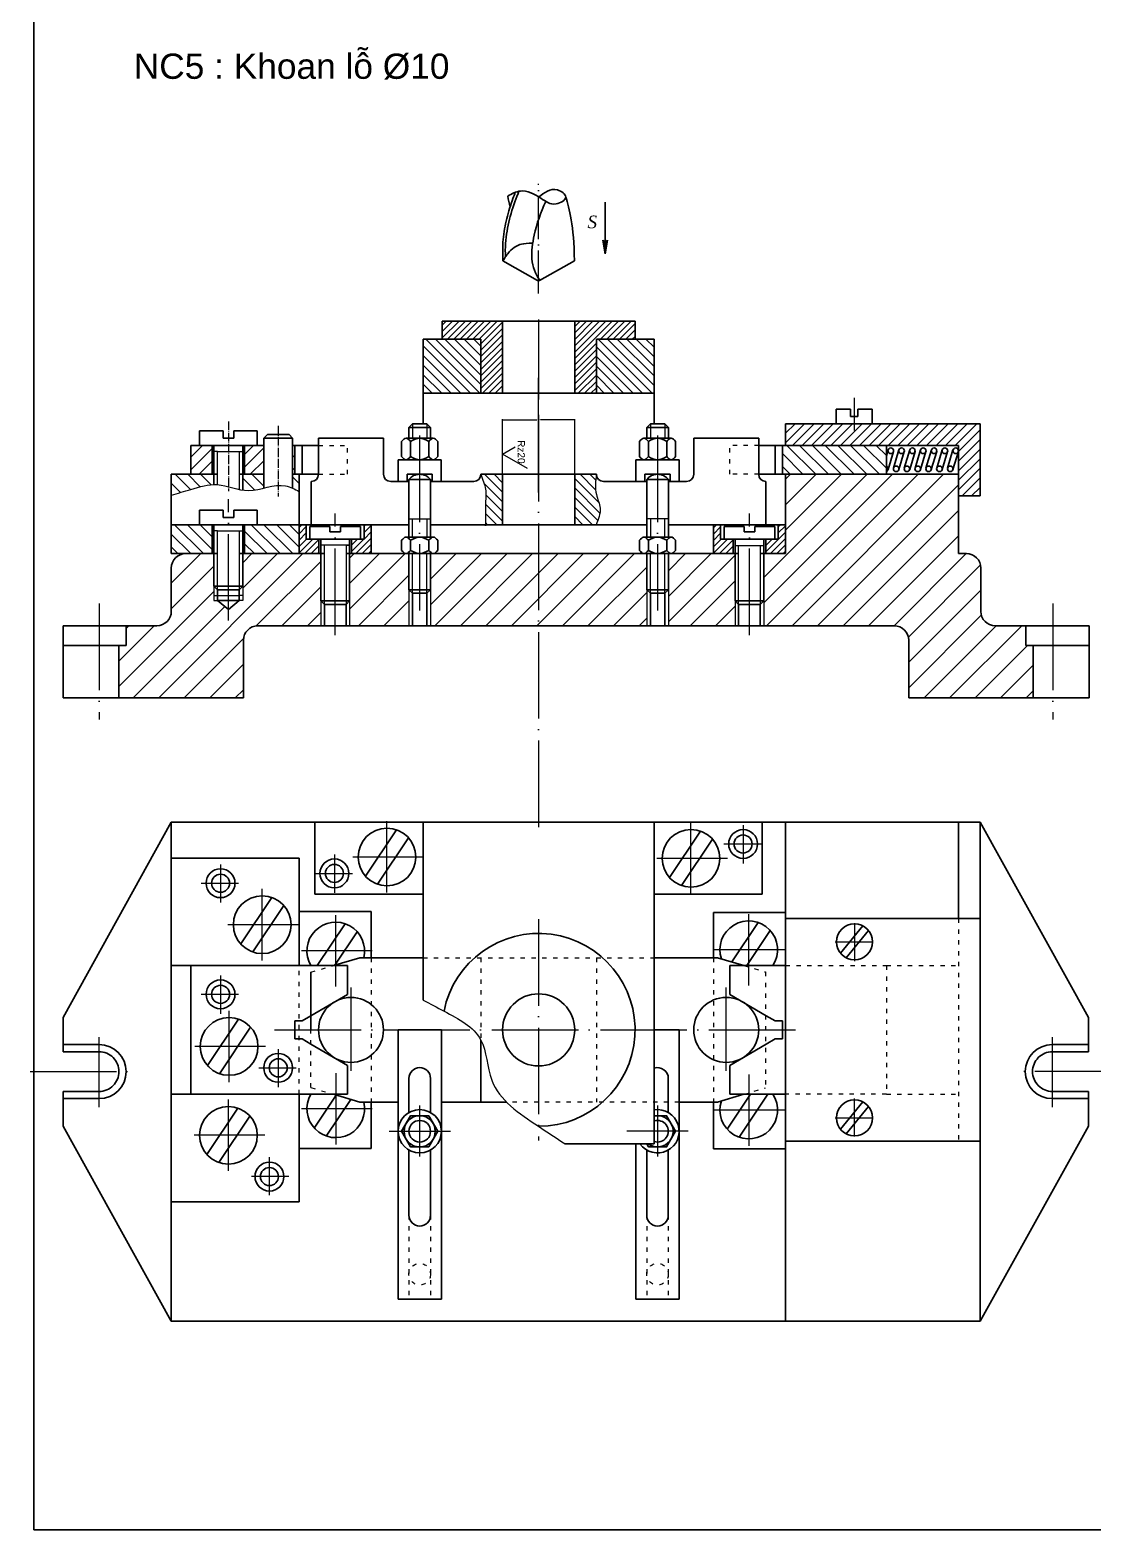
# Model space of a CAD drawing. Header units: inches. Extents: x 12 to 1202, y 8 to 849.
# Drawn here: x 12.1 to 306.8, y 7.8 to 423.6 of the extents above; entities that cross this region are included whole.
import ezdxf

# ---------------------------------------------------------------- set-up
doc = ezdxf.new("R2010")
doc.units = ezdxf.units.IN
doc.header["$MEASUREMENT"] = 0
for name, pattern in [('ACAD_ISO03W100', [30, 12, -18]), ('ACAD_ISO04W100', [30, 24, -3, 0, -3]), ('CENTER', [50.8, 31.75, -6.35, 6.35, -6.35])]:
    doc.linetypes.add(name, pattern=pattern)
for name, color, linetype in [('duong tam', 1, 'ACAD_ISO04W100'), ('gach VL', 4, 'Continuous'), ('kich thuoc', 3, 'Continuous'), ('net khuat', 2, 'ACAD_ISO03W100'), ('net manh', 5, 'Continuous')]:
    doc.layers.add(name, color=color, linetype=linetype)
doc.layers.add('net dam', color=7, linetype='Continuous', lineweight=30)
doc.styles.get("Standard").update_dxf_attribs({"font": 'arial.ttf'})
doc.dimstyles.get("Standard").update_dxf_attribs({"dimtxt": 0.18, "dimasz": 0.18, "dimexe": 0.18, "dimexo": 0.0625, "dimgap": 0.09, "dimtad": 0, "dimtih": 1, "dimtoh": 1, "dimdec": 4, "dimzin": 0, "dimdsep": 46, "dimtxsty": 'Standard', "dimcen": 0.09, "dimadec": 0, "dimazin": 0, "dimtfac": 1, "dimtdec": 4, "dimtofl": 0, "dimtmove": 0, "dimatfit": 3, "dimfxl": 1, "dimtolj": 1, "dimtzin": 0, "dimarcsym": 0})
pattern_1 = [(135, (-13079.9333, -1709.9559), (-1.32582521, -1.32582521), [])]

# ---------------------------------------------------------------- blocks, each defined once
blk = doc.blocks.new('*D26')
at = {"layer": 'Defpoints', "color": 0, "transparency": 16777216}
for p in [(163.12, 315.53), (143.12, 300.43), (163.12, 300.43)]:
    blk.add_point(p, dxfattribs=at)
at = {"layer": 'kich thuoc', "color": 0, "lineweight": -2, "transparency": 16777216}
for p, q in [((143.12, 300.49), (143.12, 315.71)), ((143.3, 315.53), (152.58, 315.53)), ((162.94, 315.53), (153.65, 315.53)), ((163.12, 300.49), (163.12, 315.71))]:
    blk.add_line(p, q, dxfattribs=at)
at = {"layer": 'kich thuoc', "color": 0, "transparency": 16777216}
for points in [[(143.3, 315.56), (143.3, 315.5), (143.12, 315.53)], [(162.94, 315.56), (162.94, 315.5), (163.12, 315.53)]]:
    blk.add_solid(points, dxfattribs=at)
at = {"layer": 'kich thuoc', "color": 0, "transparency": 16777216, "insert": (153.12, 315.53), "char_height": 0.18, "attachment_point": 5}
blk.add_mtext('\\A1;20.0000', dxfattribs=at)

msp = doc.modelspace()

# ---------------------------------------------------------------- hatches: boundary and pattern name
at = {"layer": 'gach VL'}
h = msp.add_hatch(dxfattribs=at)
h.set_pattern_fill('ANSI31', color=256, scale=10)
h.set_pattern_definition([(45, (-13079.9333, -1709.9559), (-0.88388348, 0.88388348), [])])
h.paths.add_polyline_path([(143.11951, 337.89232), (143.11951, 342.89232), (126.38432, 342.89232), (126.38432, 337.89232), (137.11951, 337.89232), (137.11951, 322.89232), (143.11951, 322.89232)])
h.paths.add_polyline_path([(169.11951, 337.89232), (179.85471, 337.89232), (179.85471, 342.89232), (163.11951, 342.89232), (163.11951, 337.89232), (163.11951, 322.89232), (169.11951, 322.89232)])
h = msp.add_hatch(dxfattribs=at)
h.set_pattern_fill('ANSI31', color=256, scale=15, angle=90)
h.set_pattern_definition(pattern_1)
h.paths.add_polyline_path([(137.11951, 322.89232), (137.11951, 337.89232), (121.11951, 337.89232), (121.11951, 322.89232)])
h.paths.add_polyline_path([(169.11951, 322.89232), (185.11951, 322.89232), (185.11951, 337.89232), (169.11951, 337.89232)])
h = msp.add_hatch(dxfattribs=at)
h.set_pattern_fill('ANSI31', color=256, scale=15)
h.set_pattern_definition([(45, (-12784.9582, -1767.2711), (-1.32582521, 1.32582521), [])])
h.paths.add_polyline_path([(275.50247, 314.43049), (269.50247, 314.43049), (221.55447, 314.43049), (221.55447, 308.43049), (249.50247, 308.43049), (269.50247, 308.43049), (269.50247, 300.43049), (269.50247, 294.43049), (275.50247, 294.43049)])
h = msp.add_hatch(dxfattribs=at)
h.set_pattern_fill('ANSI31', color=256, scale=20)
h.set_pattern_definition([(45, (-12784.9582, -1767.271), (-1.76776695, 1.76776695), [])])
h.paths.add_polyline_path([(85.55314, 308.43049), (84.93478, 308.43049), (84.93478, 300.43049), (85.55314, 300.43049)])
h.paths.add_polyline_path([(62.64025, 300.43049), (62.64025, 308.43049), (56.73656, 308.43049), (56.73656, 300.43049)])
h.paths.add_polyline_path([(71.64025, 308.43049), (71.64025, 300.43049), (76.93478, 300.43049), (76.93478, 308.43049)])
h = msp.add_hatch(dxfattribs=at)
h.set_pattern_fill('ANSI31', color=256, scale=20, angle=90)
h.set_pattern_definition([(135, (-12784.9582, -1767.271), (-1.76776695, -1.76776695), [])])
h.paths.add_polyline_path([(249.50247, 308.43049), (220.68589, 308.43049), (220.68589, 300.43049), (249.50247, 300.43049), (249.50247, 301.93049)])
h = msp.add_hatch(dxfattribs=at)
h.set_pattern_fill('ANSI31', color=256, scale=40)
h.set_pattern_definition([(45, (-13079.9333, -1709.956), (-3.5355339, 3.5355339), [])])
edge = h.paths.add_edge_path()
edge.add_arc((75.30894, 254.43049), 4, 90, 180, ccw=False)
edge.add_line((75.30894, 258.43049), (92.73656, 258.43049))
edge.add_line((92.73656, 258.43049), (92.73656, 265.36892))
edge.add_line((92.73656, 265.36892), (92.73656, 274.57867))
edge.add_line((92.73656, 274.57867), (92.73656, 278.43049))
edge.add_line((92.73656, 278.43049), (71.14025, 278.43049))
edge.add_line((71.14025, 278.43049), (71.14025, 269.36892))
edge.add_line((71.14025, 269.36892), (71.14025, 265.39971))
edge.add_line((71.14025, 265.39971), (70.14025, 265.39971))
edge.add_line((70.14025, 265.39971), (67.14025, 262.9449))
edge.add_line((67.14025, 262.9449), (64.14025, 265.39971))
edge.add_line((64.14025, 265.39971), (63.14025, 265.39971))
edge.add_line((63.14025, 265.39971), (63.14025, 269.36892))
edge.add_line((63.14025, 269.36892), (63.14025, 278.43049))
edge.add_line((63.14025, 278.43049), (55.30894, 278.43049))
edge.add_arc((55.30894, 274.43049), 4, 90, 180)
edge.add_line((51.30894, 274.43049), (51.30894, 262.43049))
edge.add_arc((47.30894, 262.43049), 4, -90, 0, ccw=False)
edge.add_line((47.30894, 258.43049), (38.80894, 258.43049))
edge.add_line((38.80894, 258.43049), (38.80894, 252.93049))
edge.add_line((38.80894, 252.93049), (36.80894, 252.93049))
edge.add_line((36.80894, 252.93049), (36.80894, 238.43049))
edge.add_line((36.80894, 238.43049), (71.30894, 238.43049))
edge.add_line((71.30894, 238.43049), (71.30894, 254.43049))
h.paths.add_polyline_path([(117.14892, 268.43049), (117.14892, 278.43049), (100.73656, 278.43049), (100.73656, 274.57867), (100.73656, 265.36892), (100.73656, 258.43049), (117.14892, 258.43049)])
h.paths.add_polyline_path([(153.11951, 278.43049), (123.14892, 278.43049), (123.14892, 268.43049), (123.14892, 258.43049), (153.11951, 258.43049)])
h.paths.add_polyline_path([(183.09011, 268.43049), (183.09011, 278.43049), (153.11951, 278.43049), (153.11951, 258.43049), (183.09011, 258.43049)])
h.paths.add_polyline_path([(207.55447, 265.36892), (207.55447, 274.57867), (207.55447, 278.43049), (189.09011, 278.43049), (189.09011, 268.43049), (189.09011, 258.43049), (207.55447, 258.43049)])
edge = h.paths.add_edge_path()
edge.add_arc((271.69189, 274.43049), 4, 0, 90)
edge.add_line((271.69189, 278.43049), (269.50247, 278.43049))
edge.add_line((269.50247, 278.43049), (269.50247, 300.43049))
edge.add_line((269.50247, 300.43049), (249.50247, 300.43049))
edge.add_line((249.50247, 300.43049), (221.55447, 300.43049))
edge.add_line((221.55447, 300.43049), (221.55447, 278.43049))
edge.add_line((221.55447, 278.43049), (215.55447, 278.43049))
edge.add_line((215.55447, 278.43049), (215.55447, 274.57867))
edge.add_line((215.55447, 274.57867), (215.55447, 265.36892))
edge.add_line((215.55447, 265.36892), (215.55447, 258.43049))
edge.add_line((215.55447, 258.43049), (251.69189, 258.43049))
edge.add_arc((251.69189, 254.43049), 4, 0, 90, ccw=False)
edge.add_line((255.69189, 254.43049), (255.69189, 238.43049))
edge.add_line((255.69189, 238.43049), (290.19189, 238.43049))
edge.add_line((290.19189, 238.43049), (290.19189, 252.93049))
edge.add_line((290.19189, 252.93049), (288.19189, 252.93049))
edge.add_line((288.19189, 252.93049), (288.19189, 258.43049))
edge.add_line((288.19189, 258.43049), (279.69189, 258.43049))
edge.add_arc((279.69189, 262.43049), 4, 180, 270, ccw=False)
edge.add_line((275.69189, 262.43049), (275.69189, 274.43049))
h = msp.add_hatch(dxfattribs=at)
h.set_pattern_fill('ANSI31', color=256, scale=20, angle=90)
h.set_pattern_definition([(135, (-13079.9333, -1709.9559), (-1.76776695, -1.76776695), [])])
edge = h.paths.add_edge_path()
edge.add_line((63.14025, 300.43049), (56.73656, 300.43049))
edge.add_line((56.73656, 300.43049), (51.30894, 300.43049))
edge.add_line((51.30894, 300.43049), (51.30894, 294.60307))
edge.add_spline(control_points=[(51.30894, 294.60307), (53.11815, 295.14849), (54.92736, 295.69391), (56.73656, 296.23933), (58.87524, 296.88408), (61.01392, 297.52883), (63.14025, 297.57084)], knot_values=[-5.501779121, -5.501779121, -5.501779121, -5.501779121, 0, 0, 0, 6.50370405, 6.50370405, 6.50370405, 6.50370405], degree=3, periodic=0)
edge.add_line((63.14025, 297.57084), (63.14025, 300.43049))
edge = h.paths.add_edge_path()
edge.add_line((76.93478, 300.43049), (71.14025, 300.43049))
edge.add_line((71.14025, 300.43049), (71.14025, 296.03827))
edge.add_spline(control_points=[(71.14025, 296.03827), (71.66412, 295.95981), (73.57875, 295.7863), (75.5289, 296.2282), (76.93478, 296.568)], knot_values=[14.665157167, 14.665157167, 14.665157167, 14.665157167, 16.253206475, 20.446515313, 20.446515313, 20.446515313, 20.446515313], degree=3, periodic=0)
edge.add_line((76.93478, 296.568), (76.93478, 300.43049))
edge = h.paths.add_edge_path()
edge.add_line((86.73656, 300.43049), (84.93478, 300.43049))
edge.add_line((84.93478, 300.43049), (84.93478, 296.57085))
edge.add_spline(control_points=[(84.93478, 296.57085), (85.53885, 296.29937), (86.13771, 295.98199), (86.73656, 295.66462)], knot_values=[28.696525532, 28.696525532, 28.696525532, 28.696525532, 30.666655535, 30.666655535, 30.666655535, 30.666655535], degree=3, periodic=0)
edge.add_line((86.73656, 295.66462), (86.73656, 300.43049))
h.paths.add_polyline_path([(62.64025, 278.43049), (62.64025, 286.43049), (51.30894, 286.43049), (51.30894, 278.43049)])
h.paths.add_polyline_path([(71.64025, 286.43049), (71.64025, 278.43049), (86.73656, 278.43049), (86.73656, 283.43049), (86.73656, 286.43049)])
h = msp.add_hatch(dxfattribs=at)
h.set_pattern_fill('ANSI31', color=256, scale=15, angle=90)
h.set_pattern_definition(pattern_1)
edge = h.paths.add_edge_path()
edge.add_line((143.11951, 300.43049), (137.11951, 300.43049))
edge.add_spline(control_points=[(137.11951, 300.43049), (137.64399, 298.98169), (138.78659, 295.82538), (138.31857, 293.17162), (138.35297, 287.28762), (138.36626, 286.43049)], knot_values=[0, 0, 0, 0, 4.284256378, 9.333497919, 12.621935329, 12.621935329, 12.621935329, 12.621935329], degree=3, periodic=0)
edge.add_line((138.36626, 286.43049), (143.11951, 286.43049))
edge.add_line((143.11951, 286.43049), (143.11951, 300.43049))
edge = h.paths.add_edge_path()
edge.add_spline(control_points=[(169.04122, 286.43049), (169.67231, 287.97109), (170.82292, 290.77995), (168.51745, 295.30721), (168.89577, 298.52655), (169.11951, 300.43049)], knot_values=[0, 0, 0, 0, 4.736633127, 8.635980592, 14.280058964, 14.280058964, 14.280058964, 14.280058964], degree=3, periodic=0)
edge.add_line((169.11951, 300.43049), (163.11951, 300.43049))
edge.add_line((163.11951, 300.43049), (163.11951, 286.43049))
edge.add_line((163.11951, 286.43049), (165.11951, 286.43049))
edge.add_line((165.11951, 286.43049), (169.04122, 286.43049))
h = msp.add_hatch(dxfattribs=at)
h.set_pattern_fill('ANSI31', color=256, scale=10)
h.set_pattern_definition([(45, (-12784.9582, -1767.2711), (-0.88388348, 0.88388348), [])])
h.paths.add_polyline_path([(92.23656, 278.43049), (92.23656, 282.43049), (88.73656, 282.43049), (88.73656, 286.43049), (86.73656, 286.43049), (86.73656, 278.43049)])
h.paths.add_polyline_path([(101.23656, 282.43049), (101.23656, 278.43049), (106.73656, 278.43049), (106.73656, 286.43049), (104.73656, 286.43049), (104.73656, 282.43049)])
h.paths.add_polyline_path([(207.05447, 278.43049), (207.05447, 282.43049), (203.55447, 282.43049), (203.55447, 286.43049), (201.55447, 286.43049), (201.55447, 278.43049)])
h.paths.add_polyline_path([(216.05447, 282.43049), (216.05447, 278.43049), (221.55447, 278.43049), (221.55447, 286.43049), (219.55447, 286.43049), (219.55447, 282.43049)])
at = {"layer": 'net dam'}
h = msp.add_hatch(color=256, dxfattribs=at)
h.paths.add_polyline_path([(171.55882, 364.56561), (172.18709, 365.2811), (171.55882, 361.51537)])
h.paths.add_polyline_path([(171.55882, 361.51537), (170.93054, 365.2811), (171.55882, 364.56561)])

# ---------------------------------------------------------------- linework, layer by layer
at = {"layer": 'duong tam', "ltscale": 0.5}
msp.add_line((153.11951, 350.48842), (153.11951, 380.94588), dxfattribs=at)
at = {"layer": 'duong tam'}
for p, q in [((153.11951, 343.33366), (153.11951, 321.1258)), ((240.61178, 321.62309), (240.61178, 312.53964)), ((153.11951, 316.89384), (153.11951, 201.8975)), ((120.14892, 311.12764), (120.14892, 262.69676)), ((186.09011, 311.12764), (186.09011, 262.69676)), ((67.14025, 259.85184), (67.14025, 293.5255)), ((96.73656, 255.85184), (96.73656, 289.5255)), ((211.55447, 255.85184), (211.55447, 289.5255)), ((31.30894, 264.56276), (31.30894, 232.44122)), ((295.69189, 264.56276), (295.69189, 232.44122)), ((111.08623, 184.46165), (111.08623, 204.23929)), ((195.35369, 184.08412), (195.35369, 203.86176)), ((209.79734, 203.13819), (209.79734, 192.58058)), ((204.44802, 197.94342), (214.77891, 197.94342)), ((64.95455, 192.26698), (64.95455, 181.70938)), ((96.52331, 194.9857), (96.52331, 184.42809)), ((121.16522, 194.3321), (101.59332, 194.3321)), ((205.43268, 193.95457), (185.86079, 193.95457)), ((91.174, 189.79093), (101.50488, 189.79093)), ((59.60523, 187.07221), (69.93612, 187.07221)), ((76.51184, 165.69423), (76.51184, 185.47187)), ((86.59084, 175.56468), (67.01894, 175.56468)), ((96.885, 158.41192), (96.885, 178.18956)), ((153.11951, 177.10914), (153.11951, 115.71453)), ((211.36184, 158.75516), (211.36184, 178.53279)), ((240.67683, 176.00499), (240.67683, 165.44738)), ((235.32751, 170.81021), (245.6584, 170.81021)), ((106.964, 168.28237), (87.3921, 168.28237)), ((221.44083, 168.6256), (201.86893, 168.6256)), ((64.95455, 161.46551), (64.95455, 150.90791)), ((101.11951, 135.06785), (101.11951, 158.1745)), ((205.11951, 135.06785), (205.11951, 158.1745)), ((59.60523, 156.27074), (69.93612, 156.27074)), ((67.32996, 131.95409), (67.32996, 151.73172)), ((79.93518, 146.41184), (224.91481, 146.41184)), ((31.30019, 124.95848), (31.30019, 144.35685)), ((77.40895, 141.82453), (57.83706, 141.82453)), ((295.51122, 124.95848), (295.51122, 144.35685)), ((80.93478, 141.09175), (80.93478, 130.53414)), ((12.14438, 134.85098), (41.9402, 134.85098)), ((75.58546, 135.89697), (85.91635, 135.89697)), ((96.885, 134.41175), (96.885, 114.63411)), ((211.36184, 134.06852), (211.36184, 114.29088)), ((314.66703, 134.85098), (284.87121, 134.85098)), ((67.14025, 107.32687), (67.14025, 127.1045)), ((120.14892, 125.48552), (120.14892, 111.35926)), ((186.09011, 125.48552), (186.09011, 111.35926)), ((240.67683, 116.81868), (240.67683, 127.37629)), ((106.964, 124.5413), (87.3921, 124.5413)), ((221.44083, 124.19807), (201.86893, 124.19807)), ((235.32751, 122.01346), (245.6584, 122.01346)), ((77.21924, 117.19731), (57.64734, 117.19731)), ((111.68271, 118.30726), (128.64998, 118.30726)), ((194.55632, 118.30726), (177.58905, 118.30726)), ((78.51858, 100.55669), (78.51858, 111.11429)), ((83.86789, 105.75146), (73.53701, 105.75146))]:
    msp.add_line(p, q, dxfattribs=at)
at = {"layer": 'duong tam', "linetype": 'CENTER'}
msp.add_line((153.11951, 295.39446), (153.11951, 331.31917), dxfattribs=at)
at = {"layer": 'duong tam', "ltscale": 0.1}
for p, q in [((67.14025, 315.03941), (67.14025, 295.72284)), ((80.93478, 313.87658), (80.93478, 294.25351))]:
    msp.add_line(p, q, dxfattribs=at)
at = {"layer": 'kich thuoc'}
for p, q in [((143.11951, 306.03194), (146.58362, 308.03194)), ((150.04772, 302.03194), (143.11951, 306.03194))]:
    msp.add_line(p, q, dxfattribs=at)
at = {"layer": 'net dam', "ltscale": 0.1}
for p, q in [((13.24895, 848.7895), (13.24895, 7.7895)), ((62.64025, 308.43049), (62.64025, 300.43049)), ((71.64025, 308.43049), (71.64025, 300.43049)), ((62.64025, 286.43049), (62.64025, 278.43049)), ((71.64025, 286.43049), (71.64025, 278.43049)), ((89.73656, 285.93049), (95.23656, 285.93049)), ((89.73656, 285.93049), (89.73656, 282.43049)), ((103.73656, 285.93049), (98.23656, 285.93049)), ((103.73656, 285.93049), (103.73656, 282.43049)), ((204.55447, 285.93049), (210.05447, 285.93049)), ((204.55447, 285.93049), (204.55447, 282.43049)), ((218.55447, 285.93049), (213.05447, 285.93049)), ((218.55447, 285.93049), (218.55447, 282.43049)), ((92.23656, 282.43049), (92.23656, 278.43049)), ((101.23656, 282.43049), (101.23656, 278.43049)), ((207.05447, 282.43049), (207.05447, 278.43049)), ((216.05447, 282.43049), (216.05447, 278.43049)), ((90.02499, 146.41184), (90.02499, 162.41184)), ((13.24895, 7.7895), (310.49895, 7.7895))]:
    msp.add_line(p, q, dxfattribs=at)
at = {"layer": 'net dam'}
for p, q in [((171.55882, 375.82513), (171.55882, 361.51537)), ((170.93054, 365.2811), (171.55882, 364.56561)), ((171.55882, 361.51537), (170.93054, 365.2811)), ((171.55882, 361.51537), (172.18709, 365.2811)), ((172.18709, 365.2811), (171.55882, 364.56561)), ((143.2449, 359.59598), (152.83116, 354.10842)), ((153.40786, 354.10842), (163.06875, 359.63137)), ((126.38432, 337.89232), (126.38432, 342.89232)), ((126.38432, 342.89232), (143.11951, 342.89232)), ((143.11951, 342.89232), (143.11951, 337.89232)), ((143.11951, 342.89232), (163.11951, 342.89232)), ((179.85471, 342.89232), (163.11951, 342.89232)), ((163.11951, 342.89232), (163.11951, 337.89232)), ((179.85471, 337.89232), (179.85471, 342.89232)), ((121.11951, 337.89232), (121.11951, 322.89232)), ((137.11951, 337.89232), (121.11951, 337.89232)), ((137.11951, 337.89232), (137.11951, 322.89232)), ((143.11951, 337.89232), (143.11951, 322.89232)), ((163.11951, 337.89232), (163.11951, 322.89232)), ((169.11951, 337.89232), (169.11951, 322.89232)), ((169.11951, 337.89232), (185.11951, 337.89232)), ((185.11951, 337.89232), (185.11951, 322.89232)), ((121.11951, 322.89232), (137.11951, 322.89232)), ((121.11951, 322.89232), (121.11951, 314.36217)), ((137.11951, 322.89232), (143.11951, 322.89232)), ((143.11951, 322.89232), (163.11951, 322.89232)), ((169.11951, 322.89232), (163.11951, 322.89232)), ((185.11951, 322.89232), (169.11951, 322.89232)), ((185.11951, 322.89232), (185.11951, 314.36217)), ((239.61178, 318.43049), (235.61178, 318.43049)), ((235.61178, 318.43049), (235.61178, 314.43049)), ((239.61178, 318.43049), (239.61178, 316.43049)), ((239.61178, 316.43049), (241.61178, 316.43049)), ((241.61178, 318.43049), (245.61178, 318.43049)), ((241.61178, 316.43049), (241.61178, 318.43049)), ((245.61178, 318.43049), (245.61178, 314.43049)), ((59.14025, 312.43049), (59.14025, 308.43049)), ((59.14025, 312.43049), (65.64025, 312.43049)), ((65.64025, 312.43049), (65.64025, 310.43049)), ((68.64025, 310.43049), (68.64025, 312.43049)), ((68.64025, 312.43049), (75.14025, 312.43049)), ((75.14025, 308.43049), (75.14025, 312.43049)), ((118.14892, 314.36217), (117.14892, 313.36217)), ((117.14892, 310.43049), (117.14892, 313.36217)), ((123.14892, 313.36217), (117.14892, 313.36217)), ((118.14892, 314.36217), (122.14892, 314.36217)), ((122.14892, 314.36217), (123.14892, 313.36217)), ((123.14892, 310.43049), (123.14892, 313.36217)), ((184.09011, 314.36217), (183.09011, 313.36217)), ((183.09011, 310.43049), (183.09011, 313.36217)), ((183.09011, 313.36217), (189.09011, 313.36217)), ((188.09011, 314.36217), (184.09011, 314.36217)), ((188.09011, 314.36217), (189.09011, 313.36217)), ((189.09011, 310.43049), (189.09011, 313.36217)), ((221.55447, 308.43049), (221.55447, 314.43049)), ((221.55447, 314.43049), (269.50247, 314.43049)), ((269.50247, 314.43049), (275.50247, 314.43049)), ((275.50247, 314.43049), (275.50247, 294.43049)), ((56.73656, 308.43049), (56.73656, 300.43049)), ((76.93478, 308.43049), (56.73656, 308.43049)), ((56.73656, 308.43049), (56.73656, 300.43049)), ((63.14025, 308.43049), (63.14025, 297.57084)), ((65.64025, 310.43049), (68.64025, 310.43049)), ((71.14025, 296.03827), (71.14025, 308.43049)), ((77.93478, 311.43049), (76.93478, 310.43049)), ((76.93478, 308.43049), (76.93478, 310.43049)), ((76.93478, 310.43049), (84.93478, 310.43049)), ((76.93478, 308.43049), (76.93478, 296.568)), ((77.93478, 311.43049), (80.93478, 311.43049)), ((83.93478, 311.43049), (80.93478, 311.43049)), ((83.93478, 311.43049), (84.93478, 310.43049)), ((84.93478, 310.43049), (84.93478, 308.43049)), ((92.11951, 308.43049), (84.93478, 308.43049)), ((84.93478, 308.43049), (84.93478, 296.57085)), ((85.55314, 308.43049), (85.55314, 300.43049)), ((87.55314, 308.43049), (87.55314, 300.43049)), ((92.11951, 310.43049), (92.11951, 300.43049)), ((93.11951, 310.43049), (92.11951, 310.43049)), ((93.11951, 310.43049), (109.11951, 310.43049)), ((109.11951, 310.43049), (110.11951, 310.43049)), ((110.11951, 310.43049), (110.11951, 300.43049)), ((115.14892, 305.32173), (115.14892, 309.53926)), ((116.37329, 310.43049), (123.92455, 310.43049)), ((117.59766, 309.53926), (117.59766, 305.32173)), ((122.70018, 310.43049), (123.92455, 310.43049)), ((122.70018, 309.53926), (122.70018, 305.32173)), ((125.14892, 309.53926), (125.14892, 305.32173)), ((181.09011, 309.53926), (181.09011, 305.32173)), ((189.86574, 310.43049), (182.31448, 310.43049)), ((183.53885, 310.43049), (182.31448, 310.43049)), ((183.53885, 309.53926), (183.53885, 305.32173)), ((188.64137, 309.53926), (188.64137, 305.32173)), ((191.09011, 305.32173), (191.09011, 309.53926)), ((196.11951, 310.43049), (196.11951, 300.43049)), ((197.11951, 310.43049), (196.11951, 310.43049)), ((213.11951, 310.43049), (197.11951, 310.43049)), ((213.11951, 310.43049), (214.11951, 310.43049)), ((214.11951, 310.43049), (214.11951, 300.43049)), ((214.11951, 308.43049), (249.50247, 308.43049)), ((218.68589, 308.43049), (218.68589, 300.43049)), ((220.68589, 308.43049), (220.68589, 300.43049)), ((249.50247, 308.43049), (249.50247, 300.43049)), ((249.50247, 308.43049), (269.50247, 308.43049)), ((269.50247, 308.43049), (269.50247, 300.43049)), ((114.14892, 298.43049), (114.14892, 304.43049)), ((114.14892, 304.43049), (126.14892, 304.43049)), ((120.14892, 304.43049), (115.14892, 304.43049)), ((126.14892, 304.43049), (126.14892, 298.43049)), ((192.09011, 304.43049), (180.09011, 304.43049)), ((180.09011, 304.43049), (180.09011, 298.43049)), ((186.09011, 304.43049), (191.09011, 304.43049)), ((192.09011, 298.43049), (192.09011, 304.43049)), ((249.50247, 305.57673), (249.97582, 307.15456)), ((249.96958, 301.70643), (251.46958, 306.70643)), ((251.47582, 302.15456), (252.97582, 307.15456)), ((252.96958, 301.70643), (254.46958, 306.70643)), ((254.47582, 302.15456), (255.97582, 307.15456)), ((255.96958, 301.70643), (257.46958, 306.70643)), ((257.47582, 302.15456), (258.97582, 307.15456)), ((258.96958, 301.70643), (260.46958, 306.70643)), ((260.47582, 302.15456), (261.97582, 307.15456)), ((261.96958, 301.70643), (263.46958, 306.70643)), ((263.47582, 302.15456), (264.97582, 307.15456)), ((264.96958, 301.70643), (266.46958, 306.70643)), ((266.47582, 302.15456), (267.97582, 307.15456)), ((267.96958, 301.70643), (269.46958, 306.70643)), ((56.73656, 300.43049), (51.30894, 300.43049)), ((51.30894, 300.43049), (51.30894, 278.43049)), ((56.73656, 300.43049), (64.14025, 300.43049)), ((56.73656, 300.43049), (56.73656, 300.38062)), ((70.14025, 300.43049), (76.93478, 300.43049)), ((84.93478, 300.43049), (92.11951, 300.43049)), ((86.73656, 278.43049), (86.73656, 300.43049)), ((116.64892, 298.43049), (116.64892, 300.43049)), ((116.64892, 300.43049), (123.64892, 300.43049)), ((123.64892, 300.43049), (123.64892, 298.43049)), ((169.11951, 300.43049), (137.11951, 300.43049)), ((143.11951, 300.43049), (143.11951, 286.43049)), ((163.11951, 300.43049), (163.11951, 286.43049)), ((189.59011, 300.43049), (182.59011, 300.43049)), ((182.59011, 300.43049), (182.59011, 298.43049)), ((189.59011, 298.43049), (189.59011, 300.43049)), ((249.50247, 300.43049), (214.11951, 300.43049)), ((221.55447, 278.43049), (221.55447, 300.43049)), ((249.50247, 300.43049), (249.50247, 301.93049)), ((269.50247, 300.43049), (249.50247, 300.43049)), ((269.50247, 300.43049), (269.50247, 278.43049)), ((90.11951, 298.43049), (90.11951, 286.43049)), ((112.11951, 298.43049), (117.14892, 298.43049)), ((117.14892, 298.43049), (114.14892, 298.43049)), ((117.14892, 283.03578), (117.14892, 298.97071)), ((117.14892, 298.97071), (123.14892, 298.97071)), ((123.14892, 283.03578), (123.14892, 298.97071)), ((123.14892, 298.43049), (130.05501, 298.43049)), ((130.05501, 298.43049), (135.11951, 298.43049)), ((176.18402, 298.43049), (171.11951, 298.43049)), ((183.09011, 298.43049), (176.18402, 298.43049)), ((183.09011, 283.03578), (183.09011, 298.97071)), ((189.09011, 298.97071), (183.09011, 298.97071)), ((189.09011, 283.03578), (189.09011, 298.97071)), ((194.11951, 298.43049), (189.09011, 298.43049)), ((216.11951, 298.43049), (216.11951, 286.43049)), ((275.50247, 294.43049), (269.50247, 294.43049)), ((59.14025, 290.43049), (59.14025, 286.43049)), ((59.14025, 290.43049), (65.64025, 290.43049)), ((65.64025, 290.43049), (65.64025, 288.43049)), ((65.64025, 288.43049), (68.64025, 288.43049)), ((68.64025, 288.43049), (68.64025, 290.43049)), ((68.64025, 290.43049), (75.14025, 290.43049)), ((75.14025, 286.43049), (75.14025, 290.43049)), ((51.30894, 286.43049), (86.73656, 286.43049)), ((59.14025, 286.43049), (75.14025, 286.43049)), ((63.14025, 286.43049), (63.14025, 278.57867)), ((71.14025, 278.57867), (71.14025, 286.43049)), ((90.11951, 286.43049), (86.73656, 286.43049)), ((86.73656, 286.43049), (106.73656, 286.43049)), ((86.73656, 283.43049), (86.73656, 278.43049)), ((88.73656, 286.43049), (88.73656, 282.43049)), ((88.73656, 286.43049), (95.23656, 286.43049)), ((90.11951, 286.43049), (117.14892, 286.43049)), ((95.23656, 286.43049), (98.23656, 286.43049)), ((95.23656, 285.93049), (95.23656, 284.43049)), ((95.23656, 284.43049), (98.23656, 284.43049)), ((98.23656, 286.43049), (104.73656, 286.43049)), ((98.23656, 284.43049), (98.23656, 285.93049)), ((104.73656, 282.43049), (104.73656, 286.43049)), ((106.73656, 278.43049), (106.73656, 286.43049)), ((116.37329, 283.03578), (123.92455, 283.03578)), ((123.14892, 286.43049), (143.11951, 286.43049)), ((165.11951, 286.43049), (141.11951, 286.43049)), ((176.18402, 286.43049), (165.11951, 286.43049)), ((183.09011, 286.43049), (176.18402, 286.43049)), ((189.86574, 283.03578), (182.31448, 283.03578)), ((216.11951, 286.43049), (189.09011, 286.43049)), ((201.55447, 278.43049), (201.55447, 286.43049)), ((201.55447, 286.43049), (221.55447, 286.43049)), ((201.55447, 286.43049), (221.55447, 286.43049)), ((203.55447, 286.43049), (203.55447, 282.43049)), ((203.55447, 286.43049), (210.05447, 286.43049)), ((210.05447, 286.43049), (213.05447, 286.43049)), ((210.05447, 285.93049), (210.05447, 284.43049)), ((210.05447, 284.43049), (213.05447, 284.43049)), ((213.05447, 286.43049), (219.55447, 286.43049)), ((213.05447, 284.43049), (213.05447, 285.93049)), ((219.55447, 282.43049), (219.55447, 286.43049)), ((63.14025, 278.57867), (63.14025, 269.36892)), ((71.14025, 269.36892), (71.14025, 278.57867)), ((88.73656, 282.43049), (104.73656, 282.43049)), ((92.73656, 282.43049), (92.73656, 274.57867)), ((100.73656, 274.57867), (100.73656, 282.43049)), ((115.14892, 280.77862), (115.14892, 282.14455)), ((115.14892, 279.32173), (115.14892, 280.77862)), ((117.59766, 282.14455), (117.59766, 280.77862)), ((117.59766, 280.77862), (117.59766, 279.32173)), ((122.70018, 282.14455), (122.70018, 280.77862)), ((122.70018, 280.77862), (122.70018, 279.32173)), ((125.14892, 282.14455), (125.14892, 280.77862)), ((125.14892, 280.77862), (125.14892, 279.32173)), ((181.09011, 282.14455), (181.09011, 280.77862)), ((181.09011, 279.32173), (181.09011, 280.77862)), ((183.53885, 282.14455), (183.53885, 280.77862)), ((183.53885, 280.77862), (183.53885, 279.32173)), ((188.64137, 282.14455), (188.64137, 280.77862)), ((188.64137, 280.77862), (188.64137, 279.32173)), ((191.09011, 280.77862), (191.09011, 282.14455)), ((191.09011, 280.77862), (191.09011, 279.32173)), ((203.55447, 282.43049), (219.55447, 282.43049)), ((207.55447, 282.43049), (207.55447, 274.57867)), ((215.55447, 274.57867), (215.55447, 282.43049)), ((51.30894, 278.43049), (56.73656, 278.43049)), ((51.30894, 274.43049), (51.30894, 262.43049)), ((55.30894, 278.43049), (64.14025, 278.43049)), ((56.73656, 278.43049), (64.14025, 278.43049)), ((70.14025, 278.43049), (86.73656, 278.43049)), ((70.14025, 278.43049), (93.73656, 278.43049)), ((86.73656, 278.43049), (93.73656, 278.43049)), ((92.73656, 274.57867), (92.73656, 265.36892)), ((99.73656, 278.43049), (106.73656, 278.43049)), ((99.73656, 278.43049), (208.55447, 278.43049)), ((100.73656, 265.36892), (100.73656, 274.57867)), ((106.73656, 278.43049), (201.55447, 278.43049)), ((117.14892, 278.43049), (117.14892, 268.43049)), ((123.14892, 268.43049), (123.14892, 278.43049)), ((183.09011, 268.43049), (183.09011, 278.43049)), ((189.09011, 278.43049), (189.09011, 268.43049)), ((208.55447, 278.43049), (201.55447, 278.43049)), ((207.55447, 274.57867), (207.55447, 265.36892)), ((221.55447, 278.43049), (214.55447, 278.43049)), ((214.55447, 278.43049), (221.55447, 278.43049)), ((215.55447, 265.36892), (215.55447, 274.57867)), ((269.50247, 278.43049), (271.69189, 278.43049)), ((275.69189, 274.43049), (275.69189, 262.43049)), ((63.14025, 269.36892), (71.14025, 269.36892)), ((64.14025, 268.36892), (63.14025, 269.36892)), ((64.14025, 268.36892), (67.14025, 268.36892)), ((64.14025, 268.36892), (64.14025, 265.39971)), ((70.14025, 268.36892), (67.14025, 268.36892)), ((70.14025, 268.36892), (71.14025, 269.36892)), ((70.14025, 265.39971), (70.14025, 268.36892)), ((117.14892, 268.43049), (123.14892, 268.43049)), ((118.14892, 267.43049), (117.14892, 268.43049)), ((118.14892, 267.43049), (120.14892, 267.43049)), ((118.14892, 267.43049), (118.14892, 258.43049)), ((122.14892, 267.43049), (120.14892, 267.43049)), ((122.14892, 267.43049), (123.14892, 268.43049)), ((122.14892, 267.43049), (122.14892, 258.43049)), ((189.09011, 268.43049), (183.09011, 268.43049)), ((184.09011, 267.43049), (183.09011, 268.43049)), ((184.09011, 267.43049), (186.09011, 267.43049)), ((184.09011, 267.43049), (184.09011, 258.43049)), ((188.09011, 267.43049), (186.09011, 267.43049)), ((188.09011, 267.43049), (189.09011, 268.43049)), ((188.09011, 267.43049), (188.09011, 258.43049)), ((64.14025, 265.39971), (70.14025, 265.39971)), ((64.14025, 265.39971), (67.14025, 262.9449)), ((67.14025, 262.9449), (70.14025, 265.39971)), ((92.73656, 265.36892), (100.73656, 265.36892)), ((93.73656, 264.36892), (92.73656, 265.36892)), ((93.73656, 264.36892), (96.73656, 264.36892)), ((93.73656, 264.36892), (93.73656, 258.43049)), ((99.73656, 264.36892), (96.73656, 264.36892)), ((99.73656, 264.36892), (100.73656, 265.36892)), ((99.73656, 258.43049), (99.73656, 264.36892)), ((207.55447, 265.36892), (215.55447, 265.36892)), ((208.55447, 264.36892), (207.55447, 265.36892)), ((208.55447, 264.36892), (211.55447, 264.36892)), ((208.55447, 264.36892), (208.55447, 258.43049)), ((214.55447, 264.36892), (211.55447, 264.36892)), ((214.55447, 264.36892), (215.55447, 265.36892)), ((214.55447, 258.43049), (214.55447, 264.36892)), ((47.30894, 258.43049), (21.30894, 258.43049)), ((21.30894, 258.43049), (21.30894, 238.43049)), ((38.80894, 252.93049), (38.80894, 258.43049)), ((75.30894, 258.43049), (251.69189, 258.43049)), ((279.69189, 258.43049), (305.69189, 258.43049)), ((288.19189, 252.93049), (288.19189, 258.43049)), ((305.69189, 258.43049), (305.69189, 238.43049)), ((71.30894, 238.43049), (71.30894, 254.43049)), ((255.69189, 238.43049), (255.69189, 254.43049)), ((21.30894, 252.93049), (31.30894, 252.93049)), ((31.30894, 252.93049), (38.80894, 252.93049)), ((36.80894, 252.93049), (36.80894, 238.43049)), ((295.69189, 252.93049), (288.19189, 252.93049)), ((290.19189, 252.93049), (290.19189, 238.43049)), ((305.69189, 252.93049), (295.69189, 252.93049)), ((21.30894, 238.43049), (71.30894, 238.43049)), ((305.69189, 238.43049), (255.69189, 238.43049)), ((21.30894, 149.85098), (51.30894, 204.03773)), ((51.30894, 194.03773), (51.30894, 204.03773)), ((51.30894, 204.03773), (275.50247, 204.03773)), ((51.30894, 204.03773), (51.30894, 65.66424)), ((91.11951, 204.03773), (91.11951, 184.03773)), ((121.11951, 204.03773), (96.11951, 204.03773)), ((121.11951, 204.03773), (121.11951, 171.73018)), ((185.15177, 171.73018), (185.15177, 204.03773)), ((215.11951, 204.03773), (215.11951, 184.03773)), ((221.55447, 178.96094), (221.55447, 204.03773)), ((269.50247, 177.25003), (269.50247, 204.03773)), ((275.50247, 204.03773), (275.50247, 104.39369)), ((275.50247, 204.03773), (305.50247, 149.85098)), ((105.11479, 189.00838), (113.7339, 201.88126)), ((108.43856, 186.78293), (117.05766, 199.65582)), ((189.38226, 188.63085), (198.00136, 201.50373)), ((192.70602, 186.40541), (201.32512, 199.27829)), ((86.73656, 194.03773), (51.30894, 194.03773)), ((51.30894, 186.73018), (51.30894, 194.03773)), ((86.73656, 179.25003), (86.73656, 194.03773)), ((51.30894, 104.39369), (51.30894, 186.73018)), ((70.54041, 170.24096), (79.15951, 183.11384)), ((91.11951, 184.03773), (121.11951, 184.03773)), ((215.11951, 184.03773), (185.11951, 184.03773)), ((73.86417, 168.01552), (82.48328, 180.8884)), ((86.73656, 164.25003), (86.73656, 179.25003)), ((86.73656, 179.25003), (106.73656, 179.25003)), ((106.73656, 179.25003), (106.73656, 166.41184)), ((221.55447, 178.96094), (201.55447, 178.96094)), ((201.55447, 178.96094), (201.55447, 166.41184)), ((221.55447, 174.25003), (221.55447, 178.96094)), ((91.77822, 164.25003), (99.53267, 175.83153)), ((206.68448, 165.23462), (214.00951, 176.17476)), ((221.61951, 177.25003), (256.11951, 177.25003)), ((236.7874, 167.66819), (243.02369, 175.22522)), ((256.11951, 177.25003), (275.50247, 177.25003)), ((96.68145, 164.38357), (102.85644, 173.60609)), ((121.11951, 171.73018), (121.11951, 154.6619)), ((185.15177, 171.73018), (185.15177, 114.81993)), ((210.83906, 164.25003), (217.33327, 173.94932)), ((221.55447, 174.25003), (221.55447, 164.25003)), ((238.32997, 166.39521), (244.56626, 173.95224)), ((275.50247, 174.25003), (275.50247, 118.57364)), ((96.23065, 164.25003), (103.52877, 166.41184)), ((103.52877, 166.41184), (121.11951, 166.41184)), ((185.15177, 166.41184), (202.71026, 166.41184)), ((210.00838, 164.25003), (202.71026, 166.41184)), ((96.23065, 164.25003), (51.30894, 164.25003)), ((56.73656, 164.25003), (56.73656, 128.57364)), ((100.11951, 164.25003), (96.23065, 164.25003)), ((100.11951, 156.25003), (100.11951, 164.25003)), ((206.11951, 156.25003), (206.11951, 164.25003)), ((206.11951, 164.25003), (210.00838, 164.25003)), ((210.00838, 164.25003), (221.55447, 164.25003)), ((221.55447, 164.25003), (221.55447, 128.57364)), ((100.11951, 156.25003), (90.02499, 150.35529)), ((206.11951, 156.25003), (216.21403, 150.35529)), ((21.30894, 140.35098), (21.30894, 149.85098)), ((87.55314, 148.91184), (90.02499, 150.35529)), ((218.68589, 148.91184), (216.21403, 150.35529)), ((305.50247, 140.35098), (305.50247, 149.85098)), ((61.35853, 136.50081), (69.97763, 149.37369)), ((64.68229, 134.27537), (73.30139, 147.14825)), ((87.55314, 148.91184), (85.55314, 148.91184)), ((85.55314, 148.91184), (85.55314, 143.91184)), ((114.16634, 71.7857), (114.16634, 146.41184)), ((114.16634, 146.41184), (126.16634, 146.41184)), ((126.16634, 146.41184), (126.16634, 71.7857)), ((192.07268, 146.41184), (185.15177, 146.41184)), ((192.07268, 71.7857), (192.07268, 146.41184)), ((218.68589, 148.91184), (220.68589, 148.91184)), ((220.68589, 148.91184), (220.68589, 143.91184)), ((21.30894, 140.35098), (21.30894, 142.35098)), ((21.30894, 142.35098), (31.30894, 142.35098)), ((85.55314, 143.91184), (87.55314, 143.91184)), ((87.55314, 143.91184), (90.02499, 142.46838)), ((90.02499, 142.46838), (100.11951, 136.57364)), ((137.11951, 143.58428), (137.11951, 126.41184)), ((216.21403, 142.46838), (206.11951, 136.57364)), ((218.68589, 143.91184), (216.21403, 142.46838)), ((220.68589, 143.91184), (218.68589, 143.91184)), ((305.50247, 142.35098), (295.50247, 142.35098)), ((305.50247, 140.35098), (305.50247, 142.35098)), ((21.30894, 140.35098), (31.30894, 140.35098)), ((305.50247, 140.35098), (295.50247, 140.35098)), ((100.11951, 136.57364), (100.11951, 128.57364)), ((206.11951, 136.57364), (206.11951, 128.57364)), ((21.30894, 129.35098), (21.30894, 119.75438)), ((21.30894, 129.35098), (31.30894, 129.35098)), ((117.16634, 123.50341), (117.16634, 132.95835)), ((123.16634, 132.95835), (123.16634, 123.50341)), ((189.07268, 123.50341), (189.07268, 132.95835)), ((305.50247, 129.35098), (295.50247, 129.35098)), ((305.50247, 129.35098), (305.50247, 119.75438)), ((21.30894, 127.35098), (31.30894, 127.35098)), ((96.23065, 128.57364), (51.30894, 128.57364)), ((61.16881, 111.8736), (69.78792, 124.74648)), ((86.73656, 128.57364), (86.73656, 113.57364)), ((86.73656, 128.57364), (86.73656, 113.57364)), ((90.91357, 119.21758), (97.02118, 128.33947)), ((94.23733, 116.99214), (101.03828, 127.14955)), ((96.23065, 128.57364), (103.52877, 126.41184)), ((96.23065, 128.57364), (100.11951, 128.57364)), ((114.16634, 126.41184), (103.52877, 126.41184)), ((106.73656, 113.57364), (106.73656, 126.41184)), ((106.73656, 113.57364), (106.73656, 126.41184)), ((135.38557, 126.41184), (126.16634, 126.41184)), ((135.38557, 126.41184), (144.22307, 126.41184)), ((202.71026, 126.41184), (192.07268, 126.41184)), ((201.55447, 126.41184), (201.55447, 113.40196)), ((210.00838, 128.57364), (202.71026, 126.41184)), ((205.3904, 118.87435), (211.88461, 128.57364)), ((210.00838, 128.57364), (206.11951, 128.57364)), ((208.71417, 116.64891), (216.69843, 128.57364)), ((210.00838, 128.57364), (221.55447, 128.57364)), ((221.55447, 128.57364), (221.55447, 122.57364)), ((221.55447, 128.57364), (221.55447, 118.57364)), ((236.7874, 118.87143), (243.02369, 126.42846)), ((238.32997, 117.59845), (244.56626, 125.15548)), ((305.50247, 127.35098), (295.50247, 127.35098)), ((64.49258, 109.64815), (73.11168, 122.52103)), ((21.30894, 119.75438), (51.30894, 65.66424)), ((221.55447, 113.40196), (221.55447, 118.57364)), ((305.50247, 119.75438), (275.50247, 65.66424)), ((86.73656, 113.57364), (106.73656, 113.57364)), ((86.73656, 113.57364), (106.73656, 113.57364)), ((86.73656, 113.57364), (86.73656, 98.78594)), ((117.16634, 95.04964), (117.16634, 113.11111)), ((123.16634, 113.11111), (123.16634, 95.04964)), ((160.4744, 114.81993), (185.15177, 114.81993)), ((180.07268, 114.81993), (180.07268, 71.7857)), ((183.07268, 113.11111), (183.07268, 95.04964)), ((189.07268, 95.04964), (189.07268, 113.11111)), ((201.55447, 113.40196), (221.55447, 113.40196)), ((221.55447, 115.57364), (256.11951, 115.57364)), ((221.55447, 113.40196), (221.55447, 65.66424)), ((256.11951, 115.57364), (275.50247, 115.57364)), ((51.30894, 104.39369), (51.30894, 98.78594)), ((275.50247, 65.66424), (275.50247, 104.39369)), ((86.73656, 98.78594), (51.30894, 98.78594)), ((51.30894, 98.78594), (51.30894, 65.66424)), ((126.16634, 71.7857), (114.16634, 71.7857)), ((180.07268, 71.7857), (192.07268, 71.7857)), ((51.30894, 65.66424), (275.50247, 65.66424))]:
    msp.add_line(p, q, dxfattribs=at)
at = {"layer": 'net dam', "ltscale": 0.5}
msp.add_line((152.83116, 354.10842), (153.40786, 354.10842), dxfattribs=at)
at = {"layer": 'net dam'}
msp.add_lwpolyline([(125.14892, 118.30726), (122.64892, 122.63739), (117.64892, 122.63739), (115.14892, 118.30726), (117.64892, 113.97713), (122.64892, 113.97713)], close=True, dxfattribs=at)
msp.add_lwpolyline([(185.15177, 122.63739), (188.59011, 122.63739), (191.09011, 118.30726), (188.59011, 113.97713), (183.59011, 113.97713), (183.10352, 114.81993)], dxfattribs=at)
for centre, radius in [((250.7227, 306.93049), 0.77977), ((253.7227, 306.93049), 0.77977), ((256.7227, 306.93049), 0.77977), ((259.7227, 306.93049), 0.77977), ((262.7227, 306.93049), 0.77977), ((265.7227, 306.93049), 0.77977), ((268.7227, 306.93049), 0.77977), ((252.2227, 301.93049), 0.77977), ((255.2227, 301.93049), 0.77977), ((258.2227, 301.93049), 0.77977), ((261.2227, 301.93049), 0.77977), ((264.2227, 301.93049), 0.77977), ((267.2227, 301.93049), 0.77977), ((111.08623, 194.3321), 8), ((195.35369, 193.95457), 8), ((209.79734, 197.94342), 4), ((209.79734, 197.94342), 2.5), ((96.52331, 189.79093), 4), ((96.52331, 189.79093), 2.5), ((64.95455, 187.07221), 4), ((64.95455, 187.07221), 2.5), ((76.51184, 175.56468), 8), ((240.67683, 170.81021), 5), ((64.95455, 156.27074), 4), ((64.95455, 156.27074), 2.5), ((101.11951, 146.41184), 9), ((153.11951, 146.41184), 10), ((205.11951, 146.41184), 9), ((67.32996, 141.82453), 8), ((80.93478, 135.89697), 4), ((80.93478, 135.89697), 2.5), ((67.14025, 117.19731), 8), ((240.67683, 122.01346), 5), ((120.16634, 118.30726), 6), ((120.14892, 118.30726), 4.33013), ((120.16634, 118.30726), 3), ((78.51858, 105.75146), 4), ((78.51858, 105.75146), 2.5)]:
    msp.add_circle(centre, radius, dxfattribs=at)
for centre, radius, start, end in [((90.11951, 300.43049), 2, 270, 0), ((112.11951, 300.43049), 2, 180, 270), ((120.14892, 296.61796), 3.81254, 38.105356, 141.894644), ((135.11951, 300.43049), 2, 270, 0), ((171.11951, 300.43049), 2, 180, 270), ((186.09011, 296.61796), 3.81254, 38.105356, 141.894644), ((194.11951, 300.43049), 2, 270, 0), ((216.11951, 300.43049), 2, 180, 270), ((249.2227, 301.93049), 0.77977, 291.025504, 68.974496), ((55.30894, 274.43049), 4, 90, 180), ((271.69189, 274.43049), 4, 0, 90), ((47.30894, 262.43049), 4, 270, 0), ((279.69189, 262.43049), 4, 180, 270), ((75.30894, 254.43049), 4, 90, 180), ((251.69189, 254.43049), 4, 0, 90), ((96.885, 168.28237), 8, 346.4781165, 210.2677741), ((211.36184, 168.6256), 8, 326.8422618, 198.4228416), ((153.11951, 146.41184), 26.73, 270, 168.7648973), ((31.30894, 134.85098), 7.5, 0, 90), ((295.50247, 134.85098), 7.5, 90, 180), ((31.30019, 134.85098), 5.50001, 0, 90.0911632), ((295.51122, 134.85098), 5.50001, 89.9088368, 180), ((31.30019, 134.85098), 5.50001, 269.9088368, 0), ((31.30894, 134.85098), 7.5, 270, 0), ((120.16634, 132.95835), 3, 0, 180), ((186.07268, 132.95835), 3, 0, 107.8768693), ((295.50247, 134.85098), 7.5, 180, 270), ((295.51122, 134.85098), 5.50001, 180, 270.0911632), ((96.885, 124.5413), 8, 149.7322259, 13.5218835), ((211.36184, 124.19807), 8, 161.5771584, 33.1577382), ((186.07268, 118.30726), 6, 215.5365535, 98.8290122), ((186.09011, 118.30726), 4.33013, 233.6455336, 102.5153661), ((186.07268, 118.30726), 3, 252.1231307, 107.8768693), ((120.16634, 95.04964), 3, 180, 0), ((186.07268, 95.04964), 3, 180, 0)]:
    msp.add_arc(centre, radius, start, end, dxfattribs=at)
for points, knots in [([(143.2449, 359.59598), (143.24491, 360.60222), (143.24491, 361.57811), (143.24491, 363.54207), (143.18887, 364.525), (143.38639, 366.49389), (143.52441, 367.46409), (143.86167, 369.39963), (144.06214, 370.35738), (144.75092, 373.19876), (145.32643, 375.05015), (146.21037, 377.43464), (146.43314, 378.00554), (146.6649, 378.57238)], [6.118583973, 6.118583973, 6.118583973, 6.118583973, 7.369302063, 7.369302063, 8.72370358, 8.72370358, 10.190022979, 10.190022979, 11.656342378, 11.656342378, 14.588981175, 14.588981175, 15.521282782, 15.521282782, 15.521282782, 15.521282782]), ([(143.9305, 360.69309), (143.91403, 360.98829), (143.90295, 361.28086), (143.86888, 362.8491), (143.93258, 364.07366), (144.1643, 366.41581), (144.32811, 367.5234), (144.73788, 369.73713), (144.98521, 370.8311), (145.84201, 374.07207), (146.56631, 376.17839), (147.49854, 378.4448), (147.58693, 378.65602), (147.67658, 378.86671)], [6.588700603, 6.588700603, 6.588700603, 6.588700603, 6.978888217, 6.978888217, 8.699496706, 8.699496706, 10.420105195, 10.420105195, 12.140713685, 12.140713685, 15.581930663, 15.581930663, 15.936591607, 15.936591607, 15.936591607, 15.936591607]), ([(153.51515, 354.16976), (150.70627, 357.66949), (151.05803, 365.69273), (153.71057, 373.00867), (155.10553, 376.04712)], [1.039027567, 1.039027567, 1.039027567, 1.039027567, 9.502128994, 15.620976561, 15.620976561, 15.620976561, 15.620976561]), ([(143.2449, 359.59598), (143.78068, 360.4925), (144.74886, 362.01813), (146.93379, 363.83465), (148.64476, 364.40331), (151.47438, 364.50342)], [0.333849961, 0.333849961, 0.333849961, 0.333849961, 2.252151668, 3.6606368, 5.436121928, 5.436121928, 5.436121928, 5.436121928])]:
    msp.add_open_spline(points, degree=3, knots=knots, dxfattribs=at)
for points in [[(144.546, 377.55261), (148.07029, 378.92694), (153.7099, 376.94949), (157.96433, 375.36753), (160.62662, 377.27965), (158.3601, 379.22356), (153.11625, 377.20912)], [(117.59766, 309.53926), (116.37329, 310.43049), (115.14892, 309.53926)], [(117.59766, 309.53926), (120.14892, 310.43049), (122.70018, 309.53926)], [(122.70018, 309.53926), (123.92455, 310.43049), (125.14892, 309.53926)], [(183.53885, 309.53926), (182.31448, 310.43049), (181.09011, 309.53926)], [(188.64137, 309.53926), (186.09011, 310.43049), (183.53885, 309.53926)], [(188.64137, 309.53926), (189.86574, 310.43049), (191.09011, 309.53926)], [(117.59766, 305.32173), (116.37329, 304.43049), (115.14892, 305.32173)], [(117.59766, 305.32173), (120.14892, 304.43049), (122.70018, 305.32173)], [(122.70018, 305.32173), (123.92455, 304.43049), (125.14892, 305.32173)], [(183.53885, 305.32173), (182.31448, 304.43049), (181.09011, 305.32173)], [(188.64137, 305.32173), (186.09011, 304.43049), (183.53885, 305.32173)], [(188.64137, 305.32173), (189.86574, 304.43049), (191.09011, 305.32173)], [(117.59766, 282.14455), (116.37329, 283.03578), (115.14892, 282.14455)], [(117.59766, 282.14455), (120.14892, 283.03578), (122.70018, 282.14455)], [(122.70018, 282.14455), (123.92455, 283.03578), (125.14892, 282.14455)], [(183.53885, 282.14455), (182.31448, 283.03578), (181.09011, 282.14455)], [(188.64137, 282.14455), (186.09011, 283.03578), (183.53885, 282.14455)], [(188.64137, 282.14455), (189.86574, 283.03578), (191.09011, 282.14455)], [(117.59766, 279.32173), (116.37329, 278.43049), (115.14892, 279.32173)], [(117.59766, 279.32173), (120.14892, 278.43049), (122.70018, 279.32173)], [(122.70018, 279.32173), (123.92455, 278.43049), (125.14892, 279.32173)], [(183.53885, 279.32173), (182.31448, 278.43049), (181.09011, 279.32173)], [(183.53885, 279.32173), (186.09011, 278.43049), (188.64137, 279.32173)], [(188.64137, 279.32173), (189.86574, 278.43049), (191.09011, 279.32173)]]:
    msp.add_spline(points, degree=3, dxfattribs=at)
for points in [[(145.19534, 374.49346), (144.97553, 375.51234), (144.75573, 376.53122), (144.546, 377.55261)], [(163.06875, 359.63137), (162.85116, 369.43448), (161.70659, 374.06045), (160.62662, 377.27965)]]:
    msp.add_open_spline(points, degree=3, dxfattribs=at)
at = {"layer": 'net khuat', "ltscale": 0.1}
for p, q in [((92.11951, 308.43049), (100.11951, 308.43049)), ((100.11951, 300.43049), (100.11951, 308.43049)), ((206.11951, 300.43049), (206.11951, 308.43049)), ((214.11951, 308.43049), (206.11951, 308.43049)), ((92.11951, 300.43049), (100.11951, 300.43049)), ((214.11951, 300.43049), (206.11951, 300.43049)), ((269.50247, 177.25003), (269.50247, 115.57364)), ((106.73656, 166.41184), (106.73656, 126.41184)), ((121.11951, 166.41184), (185.15177, 166.41184)), ((137.11951, 166.41184), (137.11951, 143.58428)), ((169.11951, 166.41184), (169.11951, 126.41184)), ((201.55447, 166.41184), (201.55447, 126.41184)), ((86.73656, 128.57364), (86.73656, 164.25003)), ((90.02499, 162.41184), (96.23065, 164.25003)), ((90.02499, 146.41184), (90.02499, 162.41184)), ((210.00838, 164.25003), (216.02499, 162.46783)), ((216.02499, 162.46783), (216.02499, 130.35584)), ((221.55447, 164.25003), (249.50247, 164.25003)), ((249.50247, 164.25003), (249.50247, 128.57364)), ((249.50247, 164.25003), (269.50247, 164.25003)), ((90.02499, 130.41184), (90.02499, 146.41184)), ((90.02499, 130.41184), (96.23065, 128.57364)), ((210.00838, 128.57364), (216.02499, 130.35584)), ((192.07268, 126.41184), (144.22307, 126.41184)), ((249.50247, 128.57364), (221.55447, 128.57364)), ((249.50247, 128.57364), (269.50247, 128.57364)), ((117.16634, 95.04964), (117.16634, 71.7857)), ((123.16634, 95.04964), (123.16634, 71.7857)), ((183.07268, 95.04964), (183.07268, 71.7857)), ((189.07268, 95.04964), (189.07268, 71.7857))]:
    msp.add_line(p, q, dxfattribs=at)
for centre in [(120.16634, 78.69603), (186.07268, 78.69603)]:
    msp.add_circle(centre, 3, dxfattribs=at)
at = {"layer": 'net manh'}
for p, q in [((118.14892, 314.36217), (118.14892, 310.43049)), ((122.14892, 314.36217), (122.14892, 310.43049)), ((184.09011, 314.36217), (184.09011, 310.43049)), ((188.09011, 314.36217), (188.09011, 310.43049)), ((64.14025, 306.76606), (63.14025, 306.76606)), ((64.14025, 297.54377), (64.14025, 306.76606)), ((64.14025, 306.76606), (70.14025, 306.76606)), ((70.14025, 306.76606), (70.14025, 296.22192)), ((70.14025, 306.76606), (71.14025, 306.76606)), ((117.14892, 288.03578), (123.14892, 288.03578)), ((118.14892, 283.03578), (118.14892, 288.03578)), ((122.14892, 288.03578), (122.14892, 283.03578)), ((189.09011, 288.03578), (183.09011, 288.03578)), ((184.09011, 288.03578), (184.09011, 283.03578)), ((188.09011, 283.03578), (188.09011, 288.03578)), ((64.14025, 284.76606), (63.14025, 284.76606)), ((64.14025, 278.57867), (64.14025, 284.76606)), ((64.14025, 284.76606), (70.14025, 284.76606)), ((70.14025, 284.76606), (70.14025, 278.57867)), ((70.14025, 284.76606), (71.14025, 284.76606)), ((117.14892, 283.03578), (118.14892, 283.03578)), ((189.09011, 283.03578), (188.09011, 283.03578)), ((64.14025, 268.36892), (64.14025, 278.57867)), ((70.14025, 278.57867), (70.14025, 268.36892)), ((100.73656, 280.76606), (92.73656, 280.76606)), ((93.73656, 274.57867), (93.73656, 280.76606)), ((99.73656, 280.76606), (99.73656, 274.57867)), ((99.73656, 280.76606), (100.73656, 280.76606)), ((207.55447, 280.72536), (215.55447, 280.72536)), ((208.55447, 274.57867), (208.55447, 280.72536)), ((214.55447, 280.72536), (214.55447, 274.57867)), ((93.73656, 264.36892), (93.73656, 274.57867)), ((99.73656, 274.57867), (99.73656, 264.36892)), ((118.14892, 267.43049), (118.14892, 278.43049)), ((122.14892, 267.43049), (122.14892, 278.43049)), ((184.09011, 267.43049), (184.09011, 278.43049)), ((188.09011, 267.43049), (188.09011, 278.43049)), ((208.55447, 264.36892), (208.55447, 274.57867)), ((214.55447, 274.57867), (214.55447, 264.36892)), ((63.14025, 269.36892), (63.14025, 265.39971)), ((71.14025, 269.36892), (71.14025, 265.39971)), ((117.14892, 268.43049), (117.14892, 258.43049)), ((123.14892, 268.43049), (123.14892, 258.43049)), ((183.09011, 268.43049), (183.09011, 258.43049)), ((189.09011, 268.43049), (189.09011, 258.43049)), ((63.14025, 265.39971), (64.14025, 265.39971)), ((71.14025, 265.39971), (70.14025, 265.39971)), ((92.73656, 265.36892), (92.73656, 258.43049)), ((100.73656, 265.36892), (100.73656, 258.43049)), ((207.55447, 265.36892), (207.55447, 258.43049)), ((215.55447, 265.36892), (215.55447, 258.43049))]:
    msp.add_line(p, q, dxfattribs=at)
at = {"layer": 'net manh', "ltscale": 0.1}
for p, q in [((63.14025, 269.36892), (63.14025, 266.84484)), ((63.14025, 266.84484), (64.14025, 266.84484)), ((64.14025, 266.84484), (70.14025, 266.84484)), ((71.14025, 266.84484), (70.14025, 266.84484)), ((71.14025, 269.36892), (71.14025, 266.84484))]:
    msp.add_line(p, q, dxfattribs=at)
at = {"layer": 'net manh'}
for points in [[(137.11951, 300.43049), (138.37928, 296.33564), (138.37928, 291.2864), (138.37928, 286.43049), (138.37928, 286.58943)], [(169.11951, 300.43049), (169.11951, 294.78642), (170.16891, 291.03093), (169.04122, 286.43049)]]:
    msp.add_spline(points, degree=3, dxfattribs=at)
for points, knots in [([(51.30894, 294.60307), (53.11815, 295.14849), (54.92736, 295.69391), (56.73656, 296.23933), (59.16628, 296.97182), (64.51099, 298.58309), (73.11763, 294.21948), (81.12204, 298.64016), (85.50327, 296.31823), (86.73656, 295.66462)], [-5.501779121, -5.501779121, -5.501779121, -5.501779121, 0, 0, 0, 7.388730567, 16.253206475, 26.609341237, 30.666655535, 30.666655535, 30.666655535, 30.666655535]), ([(121.11951, 154.6619), (123.04693, 153.64786), (124.97435, 152.63382), (126.90177, 151.61978), (131.00237, 149.46241), (138.81989, 145.34952), (138.75384, 129.17819), (147.674, 123.28156), (153.11951, 119.68184), (155.57114, 118.0612), (158.02277, 116.44056), (160.4744, 114.81993)], [-6.039192678, -6.039192678, -6.039192678, -6.039192678, 0, 0, 0, 12.848429557, 24.494701662, 42.746884127, 42.746884127, 42.746884127, 50.964214155, 50.964214155, 50.964214155, 50.964214155])]:
    msp.add_open_spline(points, degree=3, knots=knots, dxfattribs=at)

# ---------------------------------------------------------------- texts
at = {"layer": 'kich thuoc', "insert": (40.9037, 417.03767), "char_height": 7, "attachment_point": 1}
msp.add_mtext_dynamic_manual_height_columns('NC5 : Khoan lỗ %%C10', width=129.2057872, gutter_width=1, heights=[0], dxfattribs=at)
at = {"layer": 'kich thuoc', "insert": (149.33087, 309.90264), "char_height": 2, "attachment_point": 1, "rotation": 270}
msp.add_mtext_dynamic_manual_height_columns('Rz20', width=5.0540847, gutter_width=1, heights=[0], dxfattribs=at)
at = {"layer": 'net dam', "insert": (166.66441, 372.12621), "char_height": 3.5, "width": 16.9634, "attachment_point": 1}
msp.add_mtext('{\\f.VnTime|b0|i1|c0|p34;S}', dxfattribs=at)

# ---------------------------------------------------------------- dimensions: what is measured, and where the dimension line sits
at = {"layer": 'kich thuoc'}
dim = msp.add_linear_dim(base=(163.11951, 315.53427), p1=(143.11951, 300.43049), p2=(163.11951, 300.43049), dimstyle='Standard', dxfattribs=at)
dim.commit()
dim.dimension.update_dxf_attribs({"geometry": '*D26', "text_midpoint": (153.11951, 315.53427), "dimtype": 160})

doc.saveas('drawing.dxf')
